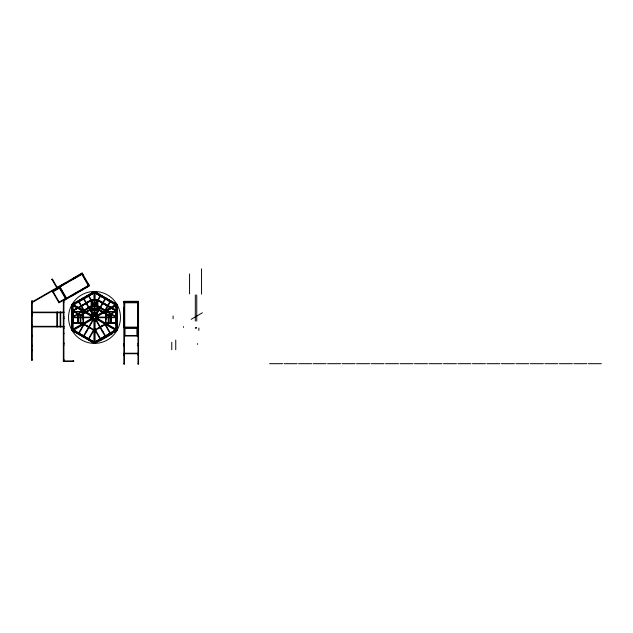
<?xml version="1.0" encoding="UTF-8"?>
<svg xmlns="http://www.w3.org/2000/svg" width="633" height="633" viewBox="0 0 633 633"><rect width="100%" height="100%" fill="white"/><g stroke="black" fill="none" stroke-linecap="round" stroke-linejoin="round"><path stroke-width="0.95" d="M63.925 326.897L31.65 326.881L31.65 326.311L63.925 326.327L63.925 326.897L63.347 326.897M31.65 312.116L31.65 312.686L63.775 312.702L63.775 312.132L31.65 312.116L32.164 312.109M96.873 299.852L110.973 307.923M110.664 322.901L110.664 323.416L110.664 313.802L111.179 313.802L111.155 322.901M117.026 304.505L116.955 330.458L94.515 343.387L72.035 330.402L72.035 304.441L93.858 291.845M65.769 283.394L66.006 282.587L66.291 283.086L65.769 283.394L65.476 282.896M83.524 311.072L83.778 310.629M83.785 311.222L93.945 305.106M72.415 310.961L72.676 310.51M72.676 311.112L72.937 310.661M86.349 312.109L77.804 307.171L77.281 308.073L73.127 310.471L73.104 322.901M77.804 308.366L72.613 311.072L91.136 299.749L97.901 299.773L110.997 307.314L97.901 299.852L91.136 299.852L92.165 300.082M78.065 307.923L91.136 300.074M81.064 310.32L81.641 309.323M81.594 310.621L82.171 309.632M82.757 310.637L83.05 310.138M73.127 317.125L83.303 310.953M72.32 330.568L72.32 304.275M80.795 315.796L81.119 315.384L72.51 310.415M83.311 311.547L83.564 311.104M94.808 291.631L94.515 292.122L116.425 304.774L116.425 330.07L94.23 343.221M94.887 292.343L95.179 291.845M84.094 312.069L84.672 311.072M73.57 331.288L73.863 330.798M95.765 292.85L96.058 292.351M84.624 312.37L85.194 311.381M74.148 330.956L74.433 330.466M74.101 331.597L74.385 331.099M96.295 293.15L96.58 292.652M74.283 331.7L74.575 331.209M96.485 293.261L96.77 292.762M74.67 331.265L74.963 330.766M96.295 293.815L96.58 293.316M74.813 332.009L75.382 331.012M96.714 294.052L97.292 293.063M76.031 332.713L76.316 332.214M98.226 294.266L98.511 293.767M76.561 333.013L76.846 332.515M98.756 294.574L99.041 294.076M77.028 332.626L77.321 332.127M98.653 295.176L98.938 294.677M78.373 333.401L83.564 324.405L93.945 330.402L88.406 339.85M100.283 295.453L95.092 304.449L105.466 310.439L110.886 300.912M78.152 333.931L78.721 332.942M100.061 295.983L100.631 294.994M78.524 334.145L79.093 333.156M100.433 296.204L101.003 295.207M78.872 333.686L84.062 324.697M95.591 304.734L97.007 302.281M100.782 295.738L97.949 300.643L110.197 307.773M84.236 324.792L84.521 324.294M95.472 305.328L95.757 304.829M101.312 296.711L101.597 296.212M90.875 315.986L91.445 314.989M80.217 334.461L80.502 333.963M101.834 297.012L102.127 296.513M80.114 335.071L80.399 334.572M102.309 296.624L102.593 296.125M91.69 315.788L91.975 315.289M80.644 335.371L80.929 334.873M102.839 296.924L103.124 296.434M81.974 335.474L82.258 334.984M87.164 326.486L87.449 325.987M98.4 307.021L98.685 306.522M87.536 326.699L87.821 326.201M98.772 307.234L99.065 306.736M93.439 316.801L93.731 316.302L72.32 303.943L71.751 304.94L93.154 317.299M82.496 335.783L82.788 335.284M104.121 298.333L104.405 297.834M93.431 318.731L82.955 336.867L83.453 337.16L93.921 319.024L93.945 343.387L95.092 343.387L95.092 319.103M95.108 315.827L105.22 298.309M96.081 315.289L106.075 297.977L105.576 297.692M84.624 337.009L84.917 336.511M95.306 318.541L95.884 317.544M106.249 299.559L106.534 299.061M89.973 328.108L90.258 327.609M101.209 308.643L101.502 308.144M85.154 337.318L85.439 336.819M90.345 328.321L90.63 327.823M101.589 308.857L101.873 308.358M85.914 338.418L86.199 337.919M108.108 299.971L108.393 299.472M86.436 338.718L86.729 338.22M108.639 300.271L108.923 299.781M86.911 338.331L87.196 337.832M97.585 319.855L98.162 318.866M108.536 300.881L108.821 300.382M102.641 312.188L111.194 307.25M93.273 330.015L93.565 329.516M104.516 310.55L104.801 310.051M88.256 339.106L93.447 330.109M104.975 310.154L110.514 300.699M88.027 339.636L88.604 338.647M103.662 312.781L112.017 307.899L116.717 310.898M104.912 310.882L94.515 304.774M115.91 316.532L106.471 311.104L110.807 313.715M90.092 340.166L90.384 339.668M111.717 302.716L112.001 302.218M89.997 340.776L90.282 340.277M112.191 302.329L112.476 301.83M90.519 341.076L90.812 340.578M112.714 302.629L113.006 302.139M110.506 307.598L97.901 300.319M91.738 341.78L92.323 340.791M113.655 303.84L113.94 303.342M116.425 310.771L111.527 308.184M92.45 341.527L92.742 341.029M114.075 304.077L114.359 303.579M92.268 342.081L92.553 341.591M116.361 310.51L111.748 307.472M114.462 303.642L114.747 303.144M92.45 342.192L92.742 341.693M114.652 303.745L114.937 303.247M108.18 315.827L107.919 315.384L116.527 310.415L116.788 310.858L108.18 315.827L108.093 315.234L97.387 309.379M103.836 323.471L104.413 322.474M92.98 342.493L93.265 342.002M115.174 304.054L115.459 303.555M104.366 323.772L104.943 322.775M105.988 324.705L106.273 324.215M107.151 324.721L107.444 324.223M107.396 325.52L107.966 324.523M77.06 307.978L77.289 307.472L72.249 310.858L80.858 315.827M77.843 307.25L77.527 307.606M99.088 340.253L111.994 332.776L99.08 340.245L99.302 340.625L112.207 333.156L111.717 332.127M191.142 319.309L202.441 312.773M57.025 288.221L51.859 279.28L52.365 279.011L57.231 287.437M52.175 279.826L52.666 279.533L51.866 279.295M57.571 287.461L66.006 282.587M81.776 273.274L82.171 273.923L73.737 278.789L73.452 278.291L81.886 273.424M62.92 285.032L57.864 287.952L57.389 287.137L57.397 288.007M60.016 286.931L82.124 274.16M82.148 274.216L82.646 273.923M52.642 291.916L53.132 291.631M59.344 288.039L59.842 287.754M53.212 291.75L59.415 288.165M82.662 275.094L83.152 274.801M82.963 275.616L83.461 275.331M87.726 283.861L88.216 283.576M88.027 284.391L88.525 284.106M59.162 302.06L65.373 298.475M58.734 302.471L59.233 302.186M65.444 298.602L65.943 298.309M88.533 285.269L89.031 284.985M66.228 298.293L88.335 285.53M89.245 285.356L58.948 302.843L52.42 291.544L59.629 287.382L66.156 298.689M72.945 294.931L79.41 291.196L73.088 295.176M93.708 292.588L72.035 304.774M73.555 304.892L93.945 293.119M91.136 300.319L78.532 307.598L91.136 300.422M73.167 310.795L77.511 308.184M78.832 307.773L91.136 300.675M86.317 303.8L86.816 303.508M83.778 309.656L82.417 310.439L82.417 312.006M73.127 316.532L82.567 311.104L83.065 311.389M91.136 306.135L83.564 310.502L93.945 304.449L88.755 295.453M91.136 308.777L85.859 311.824L91.136 308.88M92.402 314.332L92.901 314.047M92.616 314.704L93.114 314.419M92.086 317.711L93.549 315.171M95.987 315.456L93.051 315.456M93.154 317.544L71.751 329.904L72.32 330.901A25.953 25.953 0 0 0 117.121 330.181A25.953 25.953 0 0 0 94.586 291.473L94.515 315.748M95.686 316.089L116.717 303.943L117.287 304.94L96.256 317.078L116.425 317.133M91.16 319.364L91.69 319.056M72.035 330.402L93.067 318.264M95.971 316.587L117.002 304.441L117.002 330.402L95.971 318.264M93.051 319.388L95.987 319.388M96.952 317.141L95.488 319.673M94.523 320.021L96.77 318.723L96.77 316.12L94.523 314.823M95.923 320.425L96.414 320.14M96.137 320.796L96.635 320.512M94.515 330.07L104.896 324.08M94.515 330.735L105.466 324.405L110.664 333.401M94.515 331.391L95.876 330.608M105.26 325.188L106.613 324.405M102.222 331.336L102.712 331.051M102.435 331.708L102.934 331.423M94.515 342.057L115.855 329.738L115.855 305.106L94.515 292.786M99.634 340.625L112.057 333.456M106.471 311.104L105.925 311.468L115.91 317.125M111.479 308.263L112.017 307.899M93.755 291.948L72.075 304.386L72.012 330.339L94.452 343.371L100.283 340.024M110.292 334.287L116.124 330.932M92.165 300.279L96.873 300.295M92.165 300.351L96.873 300.351M63.347 300.683L63.925 300.683M31.65 301.348L32.228 301.348M123.862 301.609L138.564 301.609M63.347 301.696L63.925 301.696M124.44 301.917L137.994 301.917M123.862 302.044L124.44 302.044M137.994 302.044L138.564 302.06M94.515 302.226L95.092 302.226M123.862 302.265L138.564 302.265M31.65 302.368L32.228 302.368M63.347 302.305L63.925 302.305M94.515 302.827L95.092 302.827M123.862 302.78L138.564 302.78M31.65 302.978L32.228 302.978M94.515 303.848L95.092 303.848M72.035 305.201L72.605 305.201M115.855 305.533L116.425 305.533M94.515 305.723L95.092 305.723M92.165 305.921L96.873 305.921M72.035 306.222L72.605 306.222M116.425 306.222L117.002 306.222M94.515 306.325L95.092 306.325M91.136 306.427L97.901 306.427M115.855 306.546L116.425 306.546M91.136 306.728L92.165 306.728M96.873 306.728L97.901 306.728M72.035 306.823L72.605 306.823M116.425 306.823L117.002 306.823M72.035 307.045L72.605 307.045M115.855 307.155L116.425 307.155M72.035 307.646L72.605 307.646M115.855 307.646L116.425 307.646M123.862 307.693L124.44 307.693M123.862 308.303L124.44 308.303M92.165 308.872L96.873 308.872M92.165 308.951L96.873 308.951M72.035 309.054L72.605 309.054M116.425 309.054L117.002 309.054M91.65 309.379L80.992 315.313M92.165 309.379L96.873 309.379M123.862 309.315L124.44 309.315M108.045 315.313L97.901 309.45L91.136 309.45L91.136 299.749M72.035 309.664L72.605 309.664M116.425 309.664L117.002 309.664M91.65 309.751L92.165 309.751M96.873 309.751L97.387 309.751M123.862 309.743L124.44 309.743M115.855 309.877L116.425 309.877M92.165 309.972L96.873 309.972M116.425 310.471L111.748 308.073M111.234 308.366L115.91 311.064L116.425 311.072L116.195 310.605M137.994 311.183L138.564 311.183L137.994 311.792L138.564 311.792M72.035 311.499L82.994 311.428L82.994 323.416L72.605 323.416M106.043 311.428L117.002 311.499M72.035 311.934L82.994 312.006M106.043 312.006L117.002 311.934M63.347 312.124L63.925 312.124M82.994 312.204L83.564 312.204M105.466 312.204L106.043 312.204M92.165 312.702L96.873 312.702M91.65 312.916L92.165 312.916M96.873 312.916L97.387 312.916M115.855 312.947L116.425 312.947M31.65 313.169L32.228 313.169M94.515 313.549L95.092 313.549M115.855 313.557L116.425 313.557M72.035 313.77L72.605 313.77M116.425 313.77L117.002 313.77M31.65 313.778L32.228 313.778M123.862 314.023L124.44 314.023M77.859 314.103L78.373 314.103M94.515 314.158L95.092 314.158M110.664 314.103L111.179 314.103M72.035 314.379L72.605 314.379M116.425 314.379L117.002 314.379M123.862 314.459L124.44 314.459M31.65 315.266L32.228 315.266M82.994 315.582L83.564 315.582M105.466 315.582L106.043 315.582M115.855 315.582L116.425 315.582M31.65 315.693L32.228 315.677M82.994 316.017L83.564 316.017M105.466 316.017L106.043 316.017M115.855 316.191L116.425 316.191M63.347 316.413L63.925 316.413M63.347 317.022L63.925 317.022M92.837 317.133L71.893 317.133L71.893 317.711L92.837 317.711M82.994 317.204L83.564 317.204M105.466 317.204L106.043 317.204M96.192 317.711L116.425 317.639M63.347 318.035L63.925 318.035M63.347 318.47L63.925 318.47M115.855 318.652L116.425 318.652M93.945 318.668L95.092 318.668M63.347 318.897L63.925 318.897M82.994 318.834L83.564 318.834M105.466 318.834L106.043 318.834M82.994 319.261L83.564 319.261M105.466 319.261L106.043 319.261M115.855 319.261L116.425 319.261M72.035 320.464L72.605 320.464M116.425 320.464L117.002 320.464M94.515 320.694L95.092 320.694M72.035 321.073L72.605 321.073M116.425 321.073L117.002 321.073M115.855 321.287L116.425 321.287M94.515 321.295L95.092 321.295M115.855 321.896L116.425 321.896M82.994 322.64L83.564 322.64M105.466 322.64L106.043 322.64M72.605 322.838L82.994 322.838M106.043 322.838L116.425 322.838M72.035 322.909L80.842 322.901L80.842 323.416M117.002 322.909L108.196 322.901L108.196 323.416M72.035 323.344L72.605 323.344M115.855 323.344L117.002 323.344M116.425 323.416L106.043 323.416L106.043 310.771M115.855 324.357L116.425 324.357M31.65 324.8L32.228 324.8L31.65 325.409L32.228 325.409M115.855 324.966L116.425 324.966M72.035 325.18L72.605 325.18M116.425 325.18L117.002 325.18M123.862 325.133L124.44 325.133M137.994 325.133L138.564 325.133M123.862 325.568L124.44 325.568M137.994 325.568L138.564 325.568M72.035 325.789L72.605 325.789M116.425 325.789L117.002 325.789M123.862 325.995L124.44 325.995M137.994 325.995L138.564 325.995M31.65 326.881L32.164 326.881M123.862 327.008L124.44 327.008M137.994 327.008L138.564 327.008M72.035 327.198L72.605 327.198M115.855 327.206L116.425 327.206M124.44 327.142L137.994 327.142M124.44 327.443L137.994 327.443M123.862 327.617L124.44 327.617M137.994 327.617L138.564 327.617M115.855 327.688L116.425 327.688M124.44 327.704L137.488 327.704L137.488 336.02L124.44 336.02M72.035 327.807L72.605 327.807M72.035 328.021L72.605 328.021M116.425 328.021L117.002 328.021M63.347 328.029L63.925 328.029L63.347 328.638L63.925 328.638M124.44 328.274L137.488 328.274M115.855 328.298L116.425 328.298M94.515 328.519L95.092 328.519M72.035 328.63L72.605 328.63M116.425 328.63L117.002 328.63M94.515 329.128L95.092 329.128M115.855 329.31L116.425 329.31M72.035 329.643L72.605 329.643M72.035 330.07L94.143 342.508M94.515 331.004L95.092 331.004M94.515 332.016L95.092 332.016M94.515 332.626L95.092 332.626M63.925 333.116L63.347 333.116L63.925 333.726L63.347 333.726M31.65 335.348L32.228 335.348M124.44 335.45L137.488 335.45M31.65 335.775L32.228 335.775M63.347 342.849L63.925 342.849M63.347 343.284L63.925 343.284M123.862 343.45L124.44 343.45M137.994 343.45L138.564 343.45M63.347 343.711L63.925 343.711M123.862 344.059L124.44 344.059M137.994 344.059L138.564 344.059M63.347 344.724L63.925 344.724M123.862 345.072L124.44 345.072M137.994 345.072L138.564 345.072M31.65 345.317L32.228 345.317L31.65 345.919L32.228 345.919M63.347 345.333L63.925 345.333M123.862 345.499L124.44 345.499M137.994 345.499L138.564 345.499M123.862 345.935L124.44 345.935M137.994 345.935L138.564 345.935M32.228 350.136L31.65 350.136L32.228 350.745L31.65 350.745M123.862 353.222L138.564 353.222M123.862 353.744L138.564 353.744M124.44 353.982L123.862 353.982L124.44 354.591L123.862 354.591M137.994 354.607L138.564 354.607M137.994 355.042L138.564 355.042M123.862 355.058L124.44 355.058L123.862 355.667L124.44 355.667M63.347 359.441L63.925 359.441M31.65 359.868L32.228 359.868M63.347 360.05L63.925 360.05M63.925 360.921L73.673 360.921L73.673 361.498L63.347 361.498L63.347 300.256L63.925 300.256L63.925 361.498M63.347 361.071L63.925 361.071M123.862 363.714L124.44 363.714M137.994 363.714L138.564 363.714M269.595 363.69L282.65 363.69M284.082 363.69L297.138 363.69M298.57 363.69L311.626 363.69M313.058 363.69L326.106 363.69M327.546 363.69L340.594 363.69M342.026 363.69L355.081 363.69M356.514 363.69L369.569 363.69M371.001 363.69L384.065 363.69M385.489 363.69L398.537 363.69M399.977 363.69L413.025 363.69M414.465 363.69L427.512 363.69M428.945 363.69L442 363.69M443.432 363.69L456.488 363.69M457.92 363.69L470.976 363.69M472.408 363.69L485.456 363.69M486.896 363.69L499.943 363.69M501.376 363.69L514.431 363.69M515.863 363.69L528.919 363.69M530.351 363.69L543.407 363.69M544.839 363.69L557.895 363.69M559.327 363.69L572.374 363.69M573.815 363.69L586.862 363.69M588.294 363.69L601.35 363.69M73.452 278.291L74.267 278.48L73.982 277.99M77.02 307.899L77.558 308.263M117.002 304.441L94.515 291.465L116.195 304.022M102.222 303.508L102.712 303.8M94.515 303.452L95.876 304.236M105.26 309.656L106.613 310.439L106.613 312.006M97.901 306.135L105.466 310.502M97.901 306.261L105.402 310.597M97.901 308.777L103.179 311.824L97.901 308.88M96.137 314.047L96.635 314.332M95.923 314.419L96.414 314.704M96.952 317.711L95.488 315.171M96.256 317.766L117.287 329.904L116.717 330.901L95.686 318.755M72.035 304.441L93.067 316.587M92.086 317.141L93.549 319.673M92.616 320.14L93.114 320.425M92.402 320.512L92.901 320.796M84.142 324.08L93.945 329.738M83.778 325.188L82.417 324.405L82.417 322.838M86.317 331.051L86.816 331.336M86.104 331.423L86.602 331.708M73.555 329.959L93.945 341.725M111.701 307.543L111.978 307.978M111.234 307.773L111.487 308.224M107.396 309.323L107.966 310.32M107.151 310.13L107.444 310.621M105.988 310.138L106.566 311.127M105.901 310.85L106.194 311.349M105.727 310.953L105.988 311.396M105.466 311.104L105.727 311.547M104.366 311.072L104.943 312.069M82.14 273.06L82.425 273.559L31.99 302.677L31.705 302.178L82.148 273.052L89.53 285.847L64.503 300.303L64.218 299.805M92.98 292.351L93.265 292.85M115.174 330.798L115.459 331.288M103.836 311.381L104.413 312.37M81.934 273.844L88.747 285.641M114.605 330.466L114.889 330.956M81.712 274.049L88.485 285.792M92.45 292.652L92.742 293.15M114.652 331.099L114.937 331.597M92.268 292.762L92.553 293.261M92.45 293.316L92.742 293.815M114.075 330.766L114.359 331.265M87.821 286.179L88.106 286.67M91.738 293.063L92.323 294.052M113.655 331.012L114.225 332.009M87.291 286.48L87.583 286.978M90.519 293.767L90.812 294.266M86.412 286.986L86.705 287.485M112.365 332.42L112.65 332.911M86.041 287.2L86.325 287.699M89.997 294.076L90.282 294.574M90.092 294.677L90.384 295.176M111.748 332.926L112.27 333.828L99.848 340.997L99.334 340.103M89.57 294.986L89.854 295.476M88.406 294.994L88.691 295.492M110.308 332.942L110.601 333.433M88.027 295.207L93.447 304.734M104.975 324.697L110.166 333.686M104.516 324.294L104.801 324.792M86.911 296.513L87.196 297.012M97.585 314.989L98.162 315.978M108.536 333.963L108.821 334.461M86.436 296.125L86.729 296.624M97.063 315.289L97.347 315.788M85.914 296.434L86.199 296.924M90.345 306.522L90.63 307.021M101.589 325.987L101.873 326.486M89.973 306.736L90.258 307.234M101.209 326.201L101.502 326.699M84.624 297.834L84.917 298.333M95.306 316.302L95.884 317.299M106.249 335.284L106.534 335.783M93.921 315.82L83.453 297.692L82.955 297.977L93.431 316.112M96.081 319.554L106.004 336.74M83.746 298.341L84.039 298.839M88.944 307.337L89.229 307.828M105.521 336.479L105.758 336.891M88.573 307.551L88.857 308.049M104.999 336.004L105.505 337.033M95.108 319.016L105.22 336.542M82.496 299.061L82.788 299.559M93.439 318.043L93.731 318.541L72.32 330.901A25.953 25.953 0 0 1 93.621 291.489M104.121 336.511L104.405 337.009M87.536 308.144L87.821 308.643M98.772 327.609L99.065 328.108M81.974 299.369L82.258 299.868M87.164 308.358L87.449 308.857M98.4 327.823L98.685 328.321M103.59 336.819L103.883 337.318M80.644 299.472L80.929 299.971M80.114 299.781L80.399 300.271M80.217 300.382L80.502 300.881M90.875 318.866L91.445 319.855M101.834 337.832L102.127 338.331M84.236 310.051L84.521 310.55M95.472 329.516L95.757 330.015M78.872 301.158L84.062 310.154M95.591 330.109L100.782 339.106M78.524 300.699L79.093 301.688M78.152 300.912L78.721 301.909M100.061 338.861L100.346 339.359M78.373 301.443L83.635 310.597M95.092 330.402L100.283 339.391M77.558 301.917L77.843 302.416M72.803 294.851L73.088 295.342M99.239 340.657L98.653 339.668M77.028 302.218L77.321 302.716M76.561 301.83L76.846 302.329M72.431 295.065L72.716 295.564M98.582 340.38L98.867 340.87M76.031 302.139L76.316 302.629M71.553 295.571L71.838 296.07M71.023 295.872L71.307 296.371M74.813 302.835L75.382 303.84M96.714 340.791L97.292 341.78M74.67 303.579L74.963 304.077M96.295 341.029L96.58 341.527M74.283 303.144L74.575 303.642M96.461 341.598L96.77 342.081M74.101 303.247L74.385 303.745M96.295 341.693L96.58 342.192M73.57 303.555L73.863 304.054M84.624 322.474L85.194 323.471M95.765 342.002L96.058 342.493M84.094 322.775L84.672 323.772M94.887 341.844L95.179 342.342M94.887 342.508L95.179 342.999M94.515 342.722L94.808 343.221M82.757 324.215L83.05 324.705M59.858 286.67L66.639 298.404M81.879 324.721L82.171 325.22M59.605 286.82L66.378 298.554M81.064 324.523L81.641 325.52M59.13 287.667L65.658 298.974M64.59 299.591L64.875 300.089M52.919 291.251L59.447 302.558M105.26 310.629L105.513 311.072M104.999 310.779L105.252 311.222M201.539 268.851L201.539 294.147M198.865 328.036L198.865 330.434M197.425 343.592L197.425 344.399M196.752 294.946L196.752 321.05M195.312 294.946L195.312 321.05M189.56 273.954L189.56 293.894M183.53 326.628L183.53 327.427M175.752 340.048L175.752 349.764M173.094 315.97L173.094 318.771M171.772 342.271L171.772 349.733M137.994 301.609L137.994 364.149L138.564 364.149L138.564 301.308L123.862 301.308L123.862 364.149L124.44 364.149L124.44 301.609M137.685 301.917L137.685 327.443M137.06 327.704L137.06 328.274M137.06 335.45L137.06 336.02M136.918 328.274L136.918 335.45M125.01 328.274L125.01 335.45M124.867 327.704L124.867 328.274M124.867 335.45L124.867 336.02M124.741 301.917L124.741 327.443M117.137 317.133L117.137 317.711M116.021 311.301L116.132 323.416M115.934 311.349L115.934 322.901M111.068 314.166L111.068 322.901M110.965 322.901L110.965 323.416M110.846 317.133L110.846 317.711M110.569 314.451L110.569 322.901M110.419 317.133L110.419 317.711M108.884 315.424L108.884 322.901M108.797 315.471L108.797 322.901M108.393 315.709L108.393 322.901M108.306 315.756L108.283 323.416M105.466 311.76L105.466 323.083M98.25 317.133L98.25 317.711M97.901 299.749L97.901 309.45M97.822 317.133L97.822 317.711M97.387 299.773L97.387 313.216L91.65 313.216L91.65 299.773M96.873 299.773L96.873 313.216M95.092 315.748L95.092 291.465L93.945 291.465L93.945 315.748M94.515 319.103L94.515 343.387M92.268 316.12L92.268 318.723M92.165 299.773L92.165 313.216M91.215 317.133L91.215 317.711M90.788 317.133L90.788 317.711M83.564 311.76L83.564 323.083M80.731 315.756L80.747 323.416M80.644 315.709L80.644 322.901M80.146 315.424L80.241 322.901M78.619 317.133L78.619 317.711M78.46 314.451L78.46 322.901M78.373 323.416L78.373 313.802L77.859 313.802L77.883 322.901M78.191 317.133L78.191 317.711M78.073 322.901L78.073 323.416M77.97 314.166L77.97 322.901M73.657 361.498L73.657 360.921L73.048 361.498L73.048 360.921M73.183 305.771L73.183 329.081M72.914 322.901L72.906 323.416M93.217 315.171L91.92 317.426L93.217 319.673L95.82 319.673L97.118 317.426L95.82 315.171L93.217 315.171M93.937 316.421L93.36 317.426L93.937 318.431L95.1 318.431L95.678 317.426L95.1 316.421L93.937 316.421M104.2 312.417L108.544 315.028L104.2 312.417M85.993 287.398L79.671 291.378L85.993 287.398M84.838 312.417L80.454 314.949L84.877 312.496M196.491 327.831L195.304 327.989L196.491 327.91M32.228 300.92L31.65 300.92L31.65 360.304L32.228 360.304L32.228 300.92M124.29 309.885L124.005 317.347L124.29 309.885M57.413 312.124L56.835 312.124L56.835 326.897L57.413 326.897L57.413 312.124M60.736 312.124L60.167 312.124L60.167 326.897L60.736 326.897L60.736 312.124M32.228 314.799L31.65 314.799L32.228 314.83M124.29 317.489L124.005 324.951L124.29 317.489M32.228 336.186L31.65 336.186L32.228 336.202M114.771 331.692L114.486 331.194L114.747 331.7"/></g></svg>
